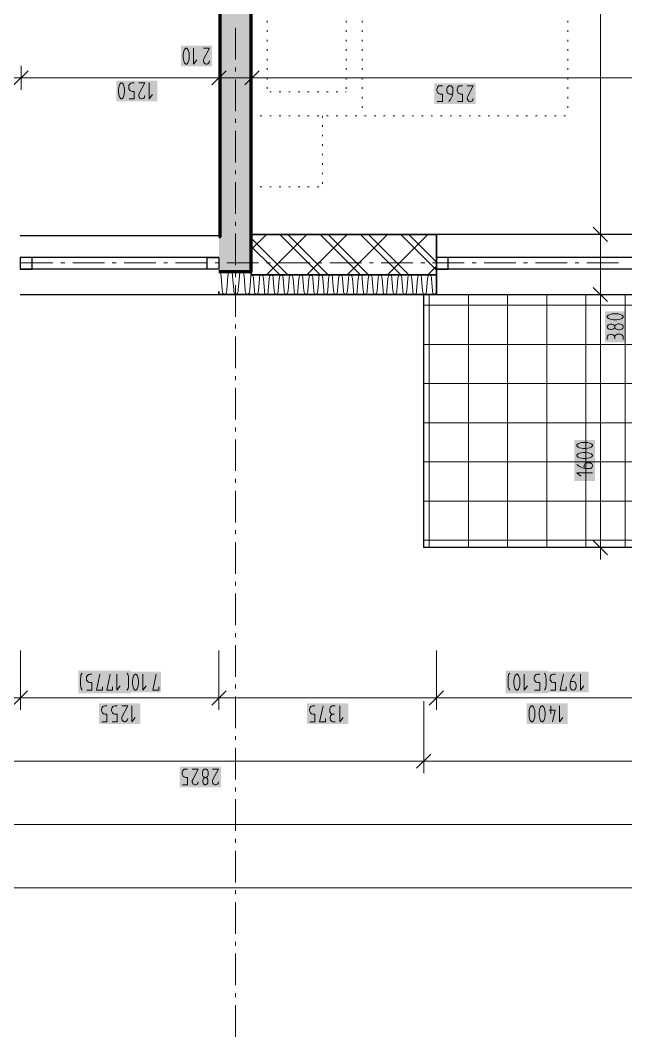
# Model space of a CAD drawing. Header units: millimetres. Extents: x 0 to 594, y 0 to 420.
# Drawn here: x 138.9 to 178.1, y 100.1 to 166 of the extents above; entities that cross this region are included whole.
import ezdxf

# ---------------------------------------------------------------- set-up
doc = ezdxf.new("R2010")
doc.units = ezdxf.units.MM
doc.header["$LTSCALE"] = 8
for name, color, linetype in [('PDF_Koty delkove', 7, 'Continuous'), ('PDF_Nabytek', 7, 'Continuous'), ('PDF_Obecne 0.25', 7, 'Continuous'), ('PDF_Okna', 7, 'Continuous'), ('PDF_Osy hlavni', 7, 'Continuous'), ('PDF_Srafy', 7, 'Continuous'), ('PDF_Steny obvodove nosne', 7, 'Continuous'), ('PDF_Steny sendvic', 7, 'Continuous'), ('PDF_Zatepleni', 7, 'Continuous')]:
    doc.layers.add(name, color=color, linetype=linetype)

msp = doc.modelspace()

# ---------------------------------------------------------------- linework, layer by layer
at = {"layer": 'PDF_Koty delkove', "lineweight": 18}
for points in [[(176.438, 131.817), (176.438, 137.818), (176.438, 148.214), (176.438, 152.109), (176.438, 153.331), (176.438, 201.257), (176.438, 202.743), (176.438, 207.868), (176.438, 221.142), (176.438, 233.134)], [(150.077, 164.169), (150.077, 163.144), (150.296, 163.417)], [(150.734, 164.169), (151.118, 164.169), (150.761, 163.485), (150.734, 163.417), (150.734, 163.314), (150.761, 163.247), (150.802, 163.195), (150.844, 163.161), (150.899, 163.144), (150.953, 163.144), (151.008, 163.161), (151.049, 163.195), (151.09, 163.247)], [(151.09, 163.247), (151.118, 163.348)], [(139.375, 162.712), (138.452, 161.789)], [(138.913, 163.019), (138.913, 162.251), (138.913, 161.482)], [(152.187, 162.712), (151.265, 161.789)], [(151.726, 163.019), (151.726, 162.251), (151.726, 161.482)], [(154.339, 162.712), (153.417, 161.789)], [(153.878, 163.019), (153.878, 162.251), (153.878, 161.482)], [(218.453, 162.251), (216.3, 162.251), (181.655, 162.251), (180.169, 162.251), (153.878, 162.251), (151.726, 162.251), (138.913, 162.251), (136.556, 162.251), (123.744, 162.251), (121.591, 162.251), (65.422, 162.251), (61.629, 162.251), (60.86, 162.251)], [(145.887, 161.677), (145.901, 161.745), (145.928, 161.813), (145.969, 161.864), (146.023, 161.899), (146.105, 161.917), (146.242, 161.917)], [(145.914, 160.892), (146.242, 160.892), (146.242, 161.369), (146.105, 161.369), (146.01, 161.404), (145.955, 161.455), (145.901, 161.54), (145.887, 161.608), (145.887, 161.677)], [(146.544, 161.917), (146.927, 161.917), (146.571, 161.233), (146.544, 161.164), (146.544, 161.062), (146.571, 160.994), (146.612, 160.943), (146.653, 160.908), (146.708, 160.892), (146.762, 160.892), (146.817, 160.908), (146.858, 160.943), (146.899, 160.994), (146.927, 161.096)], [(147.201, 161.917), (147.201, 160.892), (147.419, 161.164)], [(165.873, 160.713), (166.202, 160.713), (166.202, 161.191), (166.065, 161.191), (165.969, 161.226), (165.914, 161.277), (165.86, 161.362), (165.846, 161.43), (165.846, 161.498), (165.86, 161.567), (165.887, 161.635), (165.928, 161.686), (165.983, 161.721), (166.065, 161.738), (166.202, 161.738)], [(166.859, 161.191), (166.668, 161.191), (166.613, 161.208), (166.571, 161.242), (166.544, 161.277), (166.517, 161.327), (166.503, 161.396), (166.503, 161.532), (166.517, 161.601), (166.544, 161.652), (166.571, 161.686), (166.613, 161.721), (166.668, 161.738), (166.722, 161.738), (166.777, 161.721), (166.818, 161.686), (166.845, 161.652), (166.873, 161.601), (166.887, 161.532), (166.887, 161.293), (166.832, 161.054), (166.75, 160.883), (166.613, 160.713)], [(167.187, 160.713), (167.516, 160.713), (167.516, 161.191), (167.379, 161.191), (167.284, 161.226), (167.229, 161.277), (167.174, 161.362), (167.16, 161.43), (167.16, 161.498), (167.174, 161.567), (167.201, 161.635), (167.242, 161.686), (167.297, 161.721)], [(167.297, 161.721), (167.379, 161.738), (167.516, 161.738)], [(167.817, 161.738), (168.201, 161.738), (167.845, 161.054), (167.817, 160.986), (167.817, 160.883), (167.845, 160.816), (167.886, 160.764), (167.927, 160.73), (167.982, 160.713), (168.036, 160.713), (168.091, 160.73), (168.132, 160.764), (168.173, 160.816), (168.201, 160.917)], [(177.207, 152.109), (176.438, 152.109), (175.67, 152.109)], [(176.899, 151.647), (175.977, 152.57)], [(177.207, 148.214), (176.438, 148.214), (175.67, 148.214)], [(176.899, 147.752), (175.977, 148.675)], [(177.368, 146.064), (177.351, 146.037), (177.299, 145.996), (177.232, 145.969), (177.163, 145.955), (177.094, 145.955), (177.027, 145.969), (176.958, 145.996), (176.907, 146.051), (176.89, 146.092), (176.89, 146.146), (176.907, 146.187), (176.958, 146.242)], [(176.958, 146.242), (177.027, 146.269), (177.094, 146.283), (177.163, 146.283), (177.232, 146.269), (177.299, 146.242), (177.351, 146.201), (177.368, 146.174)], [(176.89, 145.298), (176.89, 145.462), (176.907, 145.517)], [(176.907, 145.517), (176.942, 145.571), (176.993, 145.599), (177.094, 145.626), (177.163, 145.626), (177.265, 145.599), (177.334, 145.544), (177.368, 145.462), (177.368, 145.353)], [(177.915, 145.298), (177.915, 145.489), (177.88, 145.557), (177.829, 145.612), (177.744, 145.639), (177.675, 145.653), (177.607, 145.653), (177.522, 145.639), (177.454, 145.612), (177.403, 145.557), (177.368, 145.462)], [(175.388, 136.962), (175.388, 137.154), (175.405, 137.209), (175.439, 137.25), (175.474, 137.277), (175.524, 137.304), (175.593, 137.318), (175.729, 137.318), (175.798, 137.304), (175.849, 137.277), (175.883, 137.25), (175.918, 137.209), (175.935, 137.154), (175.935, 137.099), (175.918, 137.044), (175.883, 137.003), (175.849, 136.976), (175.798, 136.948), (175.729, 136.934), (175.49, 136.934), (175.251, 136.989), (175.08, 137.072), (174.91, 137.209)], [(175.935, 136.661), (174.91, 136.661), (175.183, 136.442)], [(177.207, 131.817), (176.438, 131.817), (175.67, 131.817)], [(176.899, 131.355), (175.977, 132.278)], [(176.438, 131.817), (176.438, 131.048)], [(138.865, 122.081), (138.865, 125.156)], [(151.728, 125.156), (151.728, 123.81), (151.728, 123.753), (151.728, 122.081), (151.728, 122.85)], [(165.819, 122.081), (165.819, 123.678), (165.819, 123.733), (165.819, 125.156)], [(142.873, 122.594), (142.845, 122.628), (142.804, 122.696), (142.777, 122.798), (142.763, 122.935), (142.763, 123.277), (142.777, 123.448), (142.79, 123.55), (142.818, 123.619), (142.873, 123.687)], [(143.173, 122.594), (143.501, 122.594), (143.501, 123.072), (143.364, 123.072), (143.269, 123.106), (143.214, 123.158), (143.16, 123.243), (143.146, 123.31), (143.146, 123.379), (143.16, 123.448), (143.187, 123.515), (143.228, 123.567), (143.282, 123.602), (143.364, 123.619), (143.501, 123.619)], [(144.185, 122.798), (144.185, 122.594), (143.802, 122.594), (144.02, 123.619)], [(144.841, 122.798), (144.841, 122.594), (144.458, 122.594), (144.676, 123.619)], [(145.114, 123.619), (145.114, 122.594), (145.332, 122.867)], [(145.769, 123.687), (145.824, 123.619), (145.851, 123.55), (145.865, 123.448), (145.879, 123.277), (145.879, 122.935), (145.865, 122.798), (145.838, 122.696), (145.796, 122.628)], [(146.791, 123.619), (146.791, 122.594), (147.009, 122.867)], [(147.83, 122.798), (147.83, 122.594), (147.447, 122.594), (147.665, 123.619)], [(170.57, 122.594), (170.542, 122.628), (170.501, 122.696), (170.474, 122.798), (170.46, 122.935), (170.46, 123.277), (170.474, 123.448), (170.487, 123.55), (170.515, 123.619), (170.57, 123.687)], [(170.857, 122.901), (170.884, 122.782), (170.925, 122.679), (170.979, 122.61), (171.007, 122.594), (171.061, 122.594), (171.089, 122.61), (171.143, 122.679), (171.184, 122.782), (171.212, 122.901), (171.226, 123.003), (171.226, 123.208), (171.212, 123.31), (171.184, 123.43), (171.143, 123.533), (171.089, 123.602), (171.061, 123.619), (171.007, 123.619), (170.979, 123.602), (170.925, 123.533), (170.884, 123.43), (170.857, 123.31), (170.843, 123.208)], [(170.843, 123.208), (170.843, 123.003), (170.857, 122.901)], [(171.499, 123.619), (171.499, 122.594), (171.717, 122.867)], [(172.182, 122.594), (172.51, 122.594), (172.51, 123.072), (172.373, 123.072), (172.278, 123.106), (172.223, 123.158), (172.169, 123.243), (172.155, 123.31), (172.155, 123.379), (172.169, 123.448), (172.196, 123.515), (172.237, 123.567), (172.291, 123.602), (172.373, 123.619), (172.51, 123.619)], [(172.811, 123.687), (172.866, 123.619), (172.893, 123.55), (172.907, 123.448), (172.921, 123.277), (172.921, 122.935), (172.907, 122.798), (172.879, 122.696), (172.838, 122.628), (172.811, 122.594)], [(173.204, 122.594), (173.532, 122.594), (173.532, 123.072), (173.395, 123.072), (173.3, 123.106), (173.245, 123.158), (173.191, 123.243), (173.177, 123.31), (173.177, 123.379), (173.191, 123.448), (173.218, 123.515), (173.259, 123.567), (173.313, 123.602), (173.395, 123.619), (173.532, 123.619)], [(174.216, 122.798), (174.216, 122.594), (173.833, 122.594), (174.051, 123.619)], [(174.762, 123.619), (174.625, 123.448), (174.543, 123.277), (174.489, 123.038), (174.489, 122.798), (174.503, 122.73), (174.53, 122.679), (174.557, 122.645), (174.598, 122.61), (174.653, 122.594), (174.707, 122.594), (174.762, 122.61), (174.803, 122.645), (174.83, 122.679), (174.858, 122.73), (174.872, 122.798)], [(174.872, 122.798), (174.872, 122.935), (174.858, 123.003), (174.83, 123.072), (174.762, 123.123), (174.707, 123.14), (174.516, 123.14)], [(175.145, 123.619), (175.145, 122.594), (175.363, 122.867)], [(139.327, 122.543), (138.404, 121.62)], [(138.865, 122.85), (138.865, 122.081), (138.865, 121.313)], [(145.796, 122.628), (145.769, 122.594)], [(152.189, 122.543), (151.267, 121.62)], [(166.281, 122.543), (165.358, 121.62)], [(165.819, 122.85), (165.819, 122.081), (165.819, 121.313)], [(223.885, 122.081), (210.868, 122.081), (196.518, 122.081), (186.268, 122.081), (180.169, 122.081), (165.819, 122.081), (151.728, 122.081), (138.865, 122.081), (115.627, 122.081), (110.137, 122.081), (76.543, 122.081), (61.629, 122.081)], [(151.728, 122.081), (151.728, 121.313)], [(165, 117.988), (165, 121.867)], [(144.146, 120.544), (144.475, 120.544), (144.475, 121.022), (144.338, 121.022), (144.243, 121.056), (144.187, 121.108), (144.133, 121.193), (144.119, 121.26), (144.119, 121.329), (144.133, 121.398), (144.16, 121.465), (144.201, 121.517), (144.256, 121.552), (144.338, 121.569), (144.475, 121.569)], [(144.803, 120.544), (145.132, 120.544), (145.132, 121.022), (144.995, 121.022), (144.9, 121.056), (144.844, 121.108), (144.79, 121.193), (144.776, 121.26), (144.776, 121.329), (144.79, 121.398), (144.817, 121.465), (144.858, 121.517), (144.913, 121.552), (144.995, 121.569), (145.132, 121.569)], [(145.433, 121.569), (145.817, 121.569), (145.461, 120.885), (145.433, 120.817), (145.433, 120.714), (145.461, 120.646), (145.502, 120.595), (145.543, 120.56), (145.598, 120.544), (145.652, 120.544), (145.707, 120.56), (145.748, 120.595), (145.789, 120.646), (145.817, 120.748)], [(146.09, 121.569), (146.09, 120.544), (146.309, 120.817)], [(157.623, 120.544), (157.952, 120.544), (157.952, 121.022), (157.815, 121.022), (157.719, 121.056), (157.664, 121.108), (157.61, 121.193), (157.596, 121.26), (157.596, 121.329), (157.61, 121.398), (157.637, 121.465), (157.678, 121.517), (157.733, 121.552), (157.815, 121.569), (157.952, 121.569)], [(158.637, 120.748), (158.637, 120.544), (158.253, 120.544), (158.472, 121.569)], [(159.266, 121.569), (159.075, 121.569), (159.006, 121.534), (158.951, 121.483), (158.924, 121.398), (158.91, 121.329), (158.91, 121.26), (158.924, 121.175)], [(158.924, 121.175), (158.951, 121.108), (159.006, 121.056), (159.102, 121.022)], [(159.567, 121.569), (159.567, 120.544), (159.786, 120.817)], [(172.816, 121.38), (172.774, 121.483), (172.72, 121.552), (172.692, 121.569), (172.638, 121.569), (172.61, 121.552), (172.556, 121.483), (172.515, 121.38), (172.488, 121.26), (172.474, 121.158)], [(172.474, 121.158), (172.474, 120.953), (172.488, 120.851), (172.515, 120.732), (172.556, 120.629), (172.61, 120.56), (172.638, 120.544), (172.692, 120.544), (172.72, 120.56), (172.774, 120.629), (172.816, 120.732), (172.843, 120.851), (172.857, 120.953), (172.857, 121.158), (172.843, 121.26), (172.816, 121.38)], [(173.131, 121.295), (173.514, 121.295), (173.349, 120.544)], [(173.24, 121.569), (173.24, 121.056)], [(173.788, 121.569), (173.788, 120.544), (174.006, 120.817)], [(159.266, 120.544), (159.102, 120.544), (159.047, 120.56), (158.992, 120.595), (158.965, 120.646), (158.937, 120.748), (158.937, 120.817), (158.965, 120.919), (159.02, 120.988), (159.102, 121.022), (159.211, 121.022)], [(165, 118.757), (165, 117.988), (165, 117.219)], [(545.22, 117.988), (514.656, 117.988), (482.49, 117.988), (433.906, 117.988), (398.902, 117.988), (367.127, 117.988), (325.923, 117.988), (294.148, 117.988), (269.753, 117.988), (237.979, 117.988), (196.774, 117.988), (165, 117.988), (136.043, 117.988), (115.627, 117.988), (110.137, 117.988), (76.543, 117.988), (61.629, 117.988)], [(165.461, 118.449), (164.538, 117.527)], [(149.371, 116.45), (149.7, 116.45), (149.7, 116.928), (149.562, 116.928), (149.467, 116.963), (149.412, 117.014), (149.358, 117.099), (149.344, 117.167), (149.344, 117.235), (149.358, 117.304), (149.385, 117.372), (149.426, 117.423), (149.48, 117.458), (149.562, 117.475), (149.7, 117.475)], [(150.001, 117.475), (150.385, 117.475), (150.028, 116.792), (150.001, 116.723), (150.001, 116.62), (150.028, 116.553), (150.069, 116.502), (150.11, 116.467), (150.165, 116.45), (150.219, 116.45), (150.275, 116.467), (150.316, 116.502), (150.357, 116.553), (150.385, 116.654)], [(151.315, 117.475), (151.699, 117.475), (151.342, 116.792), (151.315, 116.723), (151.315, 116.62), (151.342, 116.553), (151.383, 116.502), (151.424, 116.467), (151.479, 116.45), (151.534, 116.45), (151.589, 116.467), (151.63, 116.502), (151.671, 116.553), (151.699, 116.654)], [(150.904, 116.928), (150.932, 116.911), (150.973, 116.859), (151, 116.792), (151.014, 116.723), (151.014, 116.654), (151, 116.587), (150.973, 116.518), (150.918, 116.467), (150.877, 116.45), (150.822, 116.45), (150.781, 116.467), (150.726, 116.518), (150.699, 116.587), (150.685, 116.654), (150.685, 116.723), (150.699, 116.792), (150.726, 116.859), (150.767, 116.911), (150.794, 116.928)], [(545.22, 113.882), (331.881, 113.882), (115.627, 113.882), (110.137, 113.882), (76.543, 113.882), (61.629, 113.882)], [(545.22, 109.782), (304.936, 109.782), (61.629, 109.782)]]:
    msp.add_lwpolyline(points, dxfattribs=at)
for points in [[(149.42, 163.758), (149.42, 163.553), (149.434, 163.452), (149.461, 163.332), (149.502, 163.229), (149.557, 163.161), (149.584, 163.144), (149.639, 163.144), (149.667, 163.161), (149.721, 163.229), (149.762, 163.332), (149.79, 163.452), (149.804, 163.553), (149.804, 163.758), (149.79, 163.861), (149.762, 163.981), (149.721, 164.083), (149.667, 164.152), (149.639, 164.169), (149.584, 164.169), (149.557, 164.152), (149.502, 164.083), (149.461, 163.981), (149.434, 163.861)], [(145.23, 161.506), (145.23, 161.301), (145.244, 161.199), (145.271, 161.079), (145.312, 160.977), (145.366, 160.908), (145.394, 160.892), (145.448, 160.892), (145.476, 160.908), (145.53, 160.977), (145.571, 161.079), (145.599, 161.199), (145.613, 161.301), (145.613, 161.506), (145.599, 161.608), (145.571, 161.728), (145.53, 161.83), (145.476, 161.899), (145.448, 161.917), (145.394, 161.917), (145.366, 161.899), (145.312, 161.83), (145.271, 161.728), (145.244, 161.608)], [(177.504, 146.967), (177.299, 146.967), (177.198, 146.953), (177.078, 146.926), (176.975, 146.885), (176.907, 146.831), (176.89, 146.803), (176.89, 146.749), (176.907, 146.721), (176.975, 146.667), (177.078, 146.626), (177.198, 146.598), (177.299, 146.584), (177.504, 146.584), (177.607, 146.598), (177.727, 146.626), (177.829, 146.667), (177.898, 146.721), (177.915, 146.749), (177.915, 146.803), (177.898, 146.831), (177.829, 146.885), (177.727, 146.926), (177.607, 146.953)], [(177.675, 146.31), (177.607, 146.31), (177.522, 146.296), (177.437, 146.256), (177.385, 146.201), (177.368, 146.174), (177.368, 146.064), (177.385, 146.037), (177.437, 145.982), (177.522, 145.941), (177.607, 145.927), (177.675, 145.927), (177.761, 145.941), (177.847, 145.982), (177.898, 146.037), (177.915, 146.092), (177.915, 146.146), (177.898, 146.201), (177.847, 146.256), (177.761, 146.296)], [(175.524, 138.632), (175.319, 138.632), (175.217, 138.618), (175.098, 138.591), (174.995, 138.55), (174.926, 138.496), (174.91, 138.468), (174.91, 138.414), (174.926, 138.386), (174.995, 138.331), (175.098, 138.29), (175.217, 138.262), (175.319, 138.248), (175.524, 138.248), (175.626, 138.262), (175.746, 138.29), (175.849, 138.331), (175.918, 138.386), (175.935, 138.414), (175.935, 138.468), (175.918, 138.496), (175.849, 138.55), (175.746, 138.591), (175.626, 138.618)], [(175.524, 137.975), (175.319, 137.975), (175.217, 137.961), (175.098, 137.934), (174.995, 137.893), (174.926, 137.839), (174.91, 137.811), (174.91, 137.756), (174.926, 137.729), (174.995, 137.674), (175.098, 137.633), (175.217, 137.605), (175.319, 137.591), (175.524, 137.591), (175.626, 137.605), (175.746, 137.633), (175.849, 137.674), (175.918, 137.729), (175.935, 137.756), (175.935, 137.811), (175.918, 137.839), (175.849, 137.893), (175.746, 137.934), (175.626, 137.961)], [(146.135, 123.208), (146.135, 123.003), (146.149, 122.901), (146.176, 122.782), (146.217, 122.679), (146.271, 122.61), (146.299, 122.594), (146.353, 122.594), (146.381, 122.61), (146.435, 122.679), (146.476, 122.782), (146.504, 122.901), (146.518, 123.003), (146.518, 123.208), (146.504, 123.31), (146.476, 123.43), (146.435, 123.533), (146.381, 123.602), (146.353, 123.619), (146.299, 123.619), (146.271, 123.602), (146.217, 123.533), (146.176, 123.43), (146.149, 123.31)], [(171.817, 121.158), (171.817, 120.953), (171.831, 120.851), (171.858, 120.732), (171.899, 120.629), (171.953, 120.56), (171.981, 120.544), (172.035, 120.544), (172.063, 120.56), (172.117, 120.629), (172.158, 120.732), (172.186, 120.851), (172.2, 120.953), (172.2, 121.158), (172.186, 121.26), (172.158, 121.38), (172.117, 121.483), (172.063, 121.552), (172.035, 121.569), (171.981, 121.569), (171.953, 121.552), (171.899, 121.483), (171.858, 121.38), (171.831, 121.26)], [(150.658, 117.235), (150.658, 117.167), (150.672, 117.082), (150.712, 116.997), (150.767, 116.945), (150.794, 116.928), (150.904, 116.928), (150.932, 116.945), (150.987, 116.997), (151.028, 117.082), (151.042, 117.167), (151.042, 117.235), (151.028, 117.321), (150.987, 117.407), (150.932, 117.458), (150.877, 117.475), (150.822, 117.475), (150.767, 117.458), (150.712, 117.407), (150.672, 117.321)]]:
    msp.add_lwpolyline(points, close=True, dxfattribs=at)
at = {"layer": 'PDF_Koty delkove', "color": 7, "lineweight": 18, "true_color": 0xffffff, "transparency": 33554559}
for points in [[(151.272, 164.323), (149.267, 164.323), (151.272, 162.99), (149.267, 162.99)], [(147.738, 162.07), (145.076, 162.07), (147.738, 160.738), (145.076, 160.738)], [(168.355, 161.892), (165.693, 161.892), (168.355, 160.559), (165.693, 160.559)], [(178.069, 145.116), (178.069, 147.121), (176.737, 145.116), (176.737, 147.121)], [(176.089, 136.124), (176.089, 138.785), (174.756, 136.124), (174.756, 138.785)], [(146.033, 123.841), (142.61, 123.841), (146.033, 122.372), (142.61, 122.372)], [(147.984, 123.773), (145.982, 123.773), (147.984, 122.44), (145.982, 122.44)], [(173.075, 123.841), (170.307, 123.841), (173.075, 122.372), (170.307, 122.372)], [(175.681, 123.773), (173.023, 123.773), (175.681, 122.44), (173.023, 122.44)], [(146.628, 121.723), (143.966, 121.723), (146.628, 120.39), (143.966, 120.39)], [(160.105, 121.723), (157.443, 121.723), (160.105, 120.39), (157.443, 120.39)], [(174.325, 121.723), (171.663, 121.723), (174.325, 120.39), (171.663, 120.39)], [(151.852, 117.629), (149.191, 117.629), (151.852, 116.297), (149.191, 116.297)]]:
    msp.add_solid(points, dxfattribs=at)
at = {"layer": 'PDF_Nabytek', "lineweight": 13}
for points in [[(153.827, 165.841), (153.827, 165.944)], [(154.852, 165.841), (154.852, 165.944)], [(159.977, 165.841), (159.977, 165.944)], [(161.002, 165.841), (161.002, 165.944)], [(174.327, 165.841), (174.327, 165.944)], [(153.827, 165.226), (153.827, 165.329)], [(154.852, 165.226), (154.852, 165.329)], [(159.977, 165.226), (159.977, 165.329)], [(161.002, 165.226), (161.002, 165.329)], [(174.327, 165.226), (174.327, 165.329)], [(153.827, 164.611), (153.827, 164.714)], [(154.852, 164.611), (154.852, 164.714)], [(159.977, 164.611), (159.977, 164.714)], [(161.002, 164.611), (161.002, 164.714)], [(174.327, 164.611), (174.327, 164.714)], [(153.827, 163.996), (153.827, 164.099)], [(154.852, 163.996), (154.852, 164.099)], [(159.977, 163.996), (159.977, 164.099)], [(161.002, 163.996), (161.002, 164.099)], [(174.327, 163.996), (174.327, 164.099)], [(153.827, 163.381), (153.827, 163.484)], [(154.852, 163.381), (154.852, 163.484)], [(159.977, 163.381), (159.977, 163.484)], [(161.002, 163.381), (161.002, 163.484)], [(174.327, 163.381), (174.327, 163.484)], [(153.827, 162.766), (153.827, 162.869)], [(154.852, 162.766), (154.852, 162.869)], [(159.977, 162.766), (159.977, 162.869)], [(161.002, 162.766), (161.002, 162.869)], [(174.327, 162.766), (174.327, 162.869)], [(153.827, 162.151), (153.827, 162.254)], [(154.852, 162.151), (154.852, 162.254)], [(159.977, 162.151), (159.977, 162.254)], [(161.002, 162.151), (161.002, 162.254)], [(174.327, 162.151), (174.327, 162.254)], [(153.827, 161.536), (153.827, 161.639)], [(154.852, 161.536), (154.852, 161.639)], [(154.852, 161.334), (154.852, 161.334)], [(154.852, 161.334), (154.852, 161.334)], [(155.119, 161.334), (155.017, 161.334)], [(155.734, 161.334), (155.632, 161.334)], [(156.349, 161.334), (156.247, 161.334)], [(156.964, 161.334), (156.862, 161.334)], [(157.579, 161.334), (157.477, 161.334)], [(158.194, 161.334), (158.092, 161.334)], [(158.809, 161.334), (158.707, 161.334)], [(159.424, 161.334), (159.322, 161.334)], [(159.977, 161.334), (159.937, 161.334)], [(159.977, 161.536), (159.977, 161.639)], [(159.977, 161.334), (159.977, 161.334)], [(159.977, 161.334), (159.977, 161.334)], [(161.002, 161.536), (161.002, 161.639)], [(174.327, 161.536), (174.327, 161.639)], [(153.827, 160.921), (153.827, 161.024)], [(161.002, 160.921), (161.002, 161.024)], [(174.327, 160.921), (174.327, 161.024)], [(153.827, 160.306), (153.827, 160.409)], [(161.002, 160.306), (161.002, 160.409)], [(174.327, 160.306), (174.327, 160.409)], [(153.889, 159.796), (153.827, 159.796)], [(153.827, 159.796), (153.827, 159.796)], [(153.827, 159.796), (153.827, 159.796)], [(153.827, 159.796), (153.827, 159.796)], [(153.827, 159.691), (153.827, 159.794)], [(154.504, 159.796), (154.402, 159.796)], [(155.119, 159.796), (155.017, 159.796)], [(155.734, 159.796), (155.632, 159.796)], [(156.349, 159.796), (156.247, 159.796)], [(156.964, 159.796), (156.862, 159.796)], [(157.579, 159.796), (157.477, 159.796)], [(158.194, 159.796), (158.092, 159.796)], [(158.439, 159.796), (158.439, 159.796)], [(158.439, 159.691), (158.439, 159.794)], [(158.809, 159.796), (158.707, 159.796)], [(159.424, 159.796), (159.322, 159.796)], [(160.039, 159.796), (159.937, 159.796)], [(160.654, 159.796), (160.552, 159.796)], [(161.002, 159.796), (161.002, 159.796)], [(161.269, 159.796), (161.167, 159.796)], [(161.884, 159.796), (161.782, 159.796)], [(162.499, 159.796), (162.397, 159.796)], [(163.114, 159.796), (163.012, 159.796)], [(163.729, 159.796), (163.627, 159.796)], [(164.344, 159.796), (164.242, 159.796)], [(164.959, 159.796), (164.857, 159.796)], [(165.574, 159.796), (165.472, 159.796)], [(166.189, 159.796), (166.087, 159.796)], [(166.804, 159.796), (166.702, 159.796)], [(167.419, 159.796), (167.316, 159.796)], [(168.034, 159.796), (167.932, 159.796)], [(168.649, 159.796), (168.547, 159.796)], [(169.264, 159.796), (169.162, 159.796)], [(169.879, 159.796), (169.777, 159.796)], [(170.494, 159.796), (170.392, 159.796)], [(171.109, 159.796), (171.007, 159.796)], [(171.724, 159.796), (171.621, 159.796)], [(172.339, 159.796), (172.236, 159.796)], [(172.954, 159.796), (172.851, 159.796)], [(173.569, 159.796), (173.466, 159.796)], [(174.184, 159.796), (174.081, 159.796)], [(174.327, 159.796), (174.327, 159.796)], [(174.327, 159.796), (174.327, 159.796)], [(153.827, 159.076), (153.827, 159.179)], [(158.439, 159.076), (158.439, 159.179)], [(153.827, 158.461), (153.827, 158.564)], [(158.439, 158.461), (158.439, 158.564)], [(153.827, 157.846), (153.827, 157.949)], [(158.439, 157.846), (158.439, 157.949)], [(153.827, 157.231), (153.827, 157.334)], [(153.827, 156.616), (153.827, 156.719)], [(158.439, 157.231), (158.439, 157.334)], [(158.439, 156.616), (158.439, 156.719)], [(153.827, 156.001), (153.827, 156.104)], [(158.439, 156.001), (158.439, 156.104)], [(153.827, 155.386), (153.827, 155.489)], [(158.439, 155.386), (158.439, 155.489)], [(153.889, 155.184), (153.827, 155.184)], [(153.827, 155.184), (153.827, 155.184)], [(153.827, 155.184), (153.827, 155.184)], [(154.504, 155.184), (154.402, 155.184)], [(155.119, 155.184), (155.017, 155.184)], [(155.734, 155.184), (155.632, 155.184)], [(156.349, 155.184), (156.247, 155.184)], [(156.964, 155.184), (156.862, 155.184)], [(157.579, 155.184), (157.477, 155.184)], [(158.194, 155.184), (158.092, 155.184)], [(158.439, 155.184), (158.439, 155.184)], [(158.439, 155.184), (158.439, 155.184)]]:
    msp.add_lwpolyline(points, dxfattribs=at)
at = {"layer": 'PDF_Obecne 0.25', "lineweight": 25}
msp.add_lwpolyline([(196.774, 148.216), (196.774, 131.817), (165, 131.816), (165, 148.216)], dxfattribs=at)
at = {"layer": 'PDF_Okna', "lineweight": 25}
for points in [[(165.819, 148.214), (180.169, 148.214), (180.169, 152.109), (165.819, 152.109)], [(151.726, 152.006), (138.862, 152.006)], [(151.726, 150.622), (138.862, 150.622)], [(180.169, 150.622), (165.819, 150.622)], [(151.726, 149.854), (138.862, 149.854)], [(180.169, 149.854), (165.819, 149.854)], [(138.862, 148.214), (151.726, 148.214)]]:
    msp.add_lwpolyline(points, dxfattribs=at)
for points in [[(138.862, 149.854), (139.631, 149.854), (139.631, 150.622), (138.862, 150.622)], [(151.726, 149.854), (150.957, 149.854), (150.957, 150.622), (151.726, 150.622)], [(165.819, 149.854), (166.588, 149.854), (166.588, 150.622), (165.819, 150.622)]]:
    msp.add_lwpolyline(points, close=True, dxfattribs=at)
at = {"layer": 'PDF_Osy hlavni', "lineweight": 18}
for points in [[(152.802, 163.432), (152.802, 165.482)], [(152.802, 162.664), (152.802, 162.92)], [(152.802, 160.101), (152.802, 162.151)], [(152.802, 159.332), (152.802, 159.589)], [(152.802, 156.77), (152.802, 158.82)], [(152.802, 156.001), (152.802, 156.257)], [(152.802, 153.439), (152.802, 155.489)], [(152.802, 152.67), (152.802, 152.926)], [(152.802, 150.108), (152.802, 152.158)], [(140.974, 150.264), (138.924, 150.264)], [(141.743, 150.264), (141.487, 150.264)], [(144.305, 150.264), (142.256, 150.264)], [(145.074, 150.264), (144.818, 150.264)], [(147.637, 150.264), (145.587, 150.264)], [(148.405, 150.264), (148.149, 150.264)], [(150.968, 150.264), (148.918, 150.264)], [(151.737, 150.264), (151.48, 150.264)], [(154.299, 150.264), (152.249, 150.264)], [(155.068, 150.264), (154.812, 150.264)], [(157.63, 150.264), (155.58, 150.264)], [(158.399, 150.264), (158.143, 150.264)], [(160.962, 150.264), (158.912, 150.264)], [(161.73, 150.264), (161.474, 150.264)], [(164.293, 150.264), (162.243, 150.264)], [(165.062, 150.264), (164.805, 150.264)], [(167.624, 150.264), (165.574, 150.264)], [(168.393, 150.264), (168.137, 150.264)], [(170.955, 150.264), (168.905, 150.264)], [(171.724, 150.264), (171.468, 150.264)], [(174.286, 150.264), (172.236, 150.264)], [(175.055, 150.264), (174.799, 150.264)], [(177.618, 150.264), (175.568, 150.264)], [(152.802, 149.339), (152.802, 149.595)], [(152.802, 146.776), (152.802, 148.826)], [(152.802, 146.008), (152.802, 146.264)], [(152.802, 143.445), (152.802, 145.495)], [(152.802, 142.676), (152.802, 142.933)], [(152.802, 140.114), (152.802, 142.164)], [(152.802, 139.345), (152.802, 139.601)], [(152.802, 136.783), (152.802, 138.833)], [(152.802, 136.014), (152.802, 136.27)], [(152.802, 133.451), (152.802, 135.501)], [(152.802, 132.683), (152.802, 132.939)], [(152.802, 130.12), (152.802, 132.17)], [(152.802, 129.351), (152.802, 129.608)], [(152.802, 126.789), (152.802, 128.839)], [(152.802, 126.02), (152.802, 126.277)], [(152.802, 123.458), (152.802, 125.508)], [(152.802, 122.689), (152.802, 122.945)], [(152.802, 120.127), (152.802, 122.177)], [(152.802, 119.358), (152.802, 119.614)], [(152.802, 116.795), (152.802, 118.845)], [(152.802, 116.027), (152.802, 116.283)], [(152.802, 113.464), (152.802, 115.514)], [(152.802, 112.695), (152.802, 112.952)], [(152.802, 110.133), (152.802, 112.183)], [(152.802, 109.364), (152.802, 109.62)], [(152.802, 106.802), (152.802, 108.852)], [(152.802, 106.033), (152.802, 106.289)], [(152.802, 103.47), (152.802, 105.52)], [(152.802, 102.702), (152.802, 102.958)], [(152.802, 100.139), (152.802, 102.189)]]:
    msp.add_lwpolyline(points, dxfattribs=at)
at = {"layer": 'PDF_Srafy', "lineweight": 9}
for points in [[(188.183, 148.216), (188.183, 147.522), (188.183, 142.449), (188.183, 137.375), (183.11, 137.375), (178.037, 137.375), (172.963, 137.375), (167.89, 137.375), (165, 137.375)], [(185.647, 148.216), (185.647, 144.985), (185.647, 139.912), (180.573, 139.912), (175.5, 139.912), (170.426, 139.912), (165.353, 139.912), (165, 139.912)], [(183.11, 148.216), (183.11, 147.522), (183.11, 142.449), (178.037, 142.449), (172.963, 142.449), (167.89, 142.449), (165, 142.449)], [(180.573, 148.216), (180.573, 144.985), (175.5, 144.985), (170.426, 144.985), (165.353, 144.985), (165, 144.985)], [(165.353, 148.216), (165.353, 144.985), (165.353, 139.912), (165.353, 134.838), (165.353, 131.817)], [(167.89, 148.216), (167.89, 147.522), (167.89, 142.449), (167.89, 137.375), (167.89, 132.302), (167.89, 131.817)], [(170.426, 148.216), (170.426, 144.985), (170.426, 139.912), (170.426, 134.838), (170.426, 131.817)], [(172.963, 148.216), (172.963, 147.522), (172.963, 142.449), (172.963, 137.375), (172.963, 132.302), (172.963, 131.817)], [(175.5, 148.216), (175.5, 144.985), (175.5, 139.912), (175.5, 134.838), (175.5, 131.817)], [(196.774, 147.522), (193.257, 147.522), (188.183, 147.522), (183.11, 147.522), (178.037, 147.522), (178.037, 148.216)], [(178.037, 147.522), (172.963, 147.522), (167.89, 147.522), (165, 147.522)], [(178.037, 147.522), (178.037, 142.449), (178.037, 137.375), (178.037, 132.302), (178.037, 131.817)], [(185.647, 134.838), (180.573, 134.838), (175.5, 134.838), (170.426, 134.838), (165.353, 134.838), (165, 134.838)], [(188.183, 132.302), (183.11, 132.302), (178.037, 132.302), (172.963, 132.302), (167.89, 132.302), (165, 132.302)]]:
    msp.add_lwpolyline(points, dxfattribs=at)
at = {"layer": 'PDF_Steny obvodove nosne', "lineweight": 70}
msp.add_lwpolyline([(151.726, 149.7), (151.777, 149.7), (153.827, 149.7), (153.827, 152.109), (153.827, 235.697), (153.827, 238.31), (153.11, 238.31), (151.777, 238.31), (151.777, 236.978), (151.777, 215.761), (151.777, 214.428), (151.777, 211.507), (151.777, 210.174), (151.777, 151.955), (151.726, 151.955)], dxfattribs=at)
at = {"layer": 'PDF_Steny obvodove nosne', "color": 9, "lineweight": 9, "true_color": 0xc0c0c0, "transparency": 33554559}
for points in [[(153.827, 149.7), (153.827, 238.31), (151.777, 149.7), (151.777, 238.31)], [(151.726, 151.955), (151.726, 149.7), (151.777, 151.955), (151.777, 149.7)]]:
    msp.add_solid(points, dxfattribs=at)
at = {"layer": 'PDF_Steny sendvic', "lineweight": 9}
for points in [[(153.827, 151.135), (154.801, 152.109)], [(154.801, 149.495), (155.364, 150.059), (157.414, 152.109)], [(157.717, 150.059), (155.667, 152.109)], [(158.803, 149.495), (158.24, 150.059), (157.978, 150.32), (156.19, 152.109)], [(157.414, 149.495), (157.978, 150.059), (160.028, 152.109)], [(160.331, 150.059), (158.281, 152.109)], [(161.417, 149.495), (160.853, 150.059), (160.592, 150.32), (158.803, 152.109)], [(160.028, 149.495), (160.592, 150.059), (162.642, 152.109)], [(162.944, 150.059), (160.894, 152.109)], [(164.031, 149.495), (163.467, 150.059), (163.206, 150.32), (161.417, 152.109)], [(162.642, 149.495), (163.206, 150.059), (165.256, 152.109)], [(165.558, 150.059), (163.508, 152.109)], [(165.819, 150.32), (164.031, 152.109)], [(156.19, 149.495), (155.626, 150.059), (155.364, 150.32), (153.827, 151.858)], [(155.103, 150.059), (153.827, 151.335)], [(154.032, 148.47), (153.969, 149.239), (153.959, 149.337), (153.931, 149.421), (153.889, 149.477), (153.853, 149.495)], [(154.467, 149.495), (154.431, 149.477), (154.389, 149.421), (154.361, 149.337), (154.352, 149.239), (154.288, 148.47)], [(154.673, 148.47), (154.609, 149.239), (154.599, 149.337), (154.571, 149.421), (154.53, 149.477), (154.494, 149.495)], [(155.108, 149.495), (155.072, 149.477), (155.03, 149.421), (155.002, 149.337), (154.992, 149.239), (154.929, 148.47)], [(155.364, 149.797), (155.103, 150.059)], [(155.313, 148.47), (155.25, 149.239), (155.24, 149.337), (155.212, 149.421), (155.17, 149.477), (155.134, 149.495)], [(155.667, 149.495), (155.364, 149.797)], [(155.748, 149.495), (155.712, 149.477), (155.671, 149.421), (155.643, 149.337), (155.633, 149.239), (155.569, 148.47)], [(155.89, 149.239), (155.881, 149.337), (155.853, 149.421), (155.811, 149.477), (155.775, 149.495)], [(156.389, 149.495), (156.353, 149.477), (156.311, 149.421), (156.283, 149.337), (156.273, 149.239), (156.21, 148.47)], [(156.531, 149.239), (156.521, 149.337), (156.493, 149.421), (156.452, 149.477), (156.416, 149.495)], [(157.029, 149.495), (156.994, 149.477), (156.952, 149.421), (156.924, 149.337), (156.914, 149.239), (156.851, 148.47)], [(157.172, 149.239), (157.162, 149.337), (157.134, 149.421), (157.092, 149.477), (157.056, 149.495)], [(157.67, 149.495), (157.634, 149.477), (157.592, 149.421), (157.565, 149.337), (157.555, 149.239), (157.491, 148.47)], [(157.812, 149.239), (157.802, 149.337), (157.775, 149.421), (157.733, 149.477), (157.697, 149.495)], [(157.978, 149.797), (157.717, 150.059)], [(158.281, 149.495), (157.978, 149.797)], [(158.275, 149.477), (158.233, 149.421), (158.205, 149.337), (158.195, 149.239), (158.132, 148.47)], [(158.311, 149.495), (158.275, 149.477)], [(158.453, 149.239), (158.443, 149.337), (158.415, 149.421), (158.373, 149.477), (158.338, 149.495)], [(158.951, 149.495), (158.915, 149.477), (158.874, 149.421), (158.846, 149.337), (158.836, 149.239)], [(159.094, 149.239), (159.084, 149.337), (159.056, 149.421), (159.014, 149.477), (158.978, 149.495)], [(159.592, 149.495), (159.556, 149.477), (159.514, 149.421), (159.486, 149.337), (159.477, 149.239)], [(159.734, 149.239), (159.724, 149.337), (159.696, 149.421), (159.655, 149.477), (159.619, 149.495)], [(160.233, 149.495), (160.197, 149.477), (160.155, 149.421), (160.127, 149.337), (160.117, 149.239)], [(160.375, 149.239), (160.365, 149.337), (160.337, 149.421), (160.295, 149.477), (160.259, 149.495)], [(160.592, 149.797), (160.331, 150.059)], [(160.894, 149.495), (160.592, 149.797)], [(160.873, 149.495), (160.837, 149.477), (160.796, 149.421), (160.768, 149.337), (160.758, 149.239)], [(161.015, 149.239), (161.006, 149.337), (160.978, 149.421), (160.936, 149.477), (160.9, 149.495)], [(161.514, 149.495), (161.478, 149.477), (161.436, 149.421), (161.408, 149.337), (161.398, 149.239)], [(161.656, 149.239), (161.646, 149.337), (161.618, 149.421), (161.577, 149.477), (161.541, 149.495)], [(162.154, 149.495), (162.119, 149.477), (162.077, 149.421), (162.049, 149.337), (162.039, 149.239)], [(162.297, 149.239), (162.287, 149.337), (162.259, 149.421), (162.217, 149.477), (162.181, 149.495)], [(162.795, 149.495), (162.759, 149.477), (162.717, 149.421), (162.689, 149.337), (162.68, 149.239)], [(162.937, 149.239), (162.927, 149.337), (162.9, 149.421), (162.858, 149.477), (162.822, 149.495)], [(163.206, 149.797), (162.944, 150.059)], [(163.508, 149.495), (163.206, 149.797)], [(163.436, 149.495), (163.4, 149.477), (163.358, 149.421), (163.33, 149.337), (163.32, 149.239)], [(163.54, 149.421), (163.498, 149.477), (163.463, 149.495)], [(164.076, 149.495), (164.04, 149.477), (163.999, 149.421), (163.971, 149.337), (163.961, 149.239)], [(164.218, 149.239), (164.209, 149.337), (164.181, 149.421), (164.139, 149.477), (164.103, 149.495)], [(164.717, 149.495), (164.681, 149.477), (164.639, 149.421), (164.611, 149.337), (164.602, 149.239)], [(164.859, 149.239), (164.849, 149.337), (164.821, 149.421), (164.78, 149.477), (164.744, 149.495)], [(165.357, 149.495), (165.322, 149.477), (165.28, 149.421), (165.252, 149.337), (165.242, 149.239)], [(165.256, 149.495), (165.819, 150.059)], [(165.5, 149.239), (165.49, 149.337), (165.462, 149.421), (165.42, 149.477), (165.384, 149.495)], [(165.819, 149.797), (165.558, 150.059)], [(154.352, 149.239), (154.352, 149.239)], [(154.992, 149.239), (154.992, 149.239)], [(155.633, 149.239), (155.633, 149.239)], [(155.954, 148.47), (155.89, 149.239)], [(156.273, 149.239), (156.273, 149.239)], [(156.594, 148.47), (156.531, 149.239)], [(156.914, 149.239), (156.914, 149.239)], [(157.235, 148.47), (157.172, 149.239)], [(157.555, 149.239), (157.555, 149.239)], [(157.876, 148.47), (157.812, 149.239)], [(158.195, 149.239), (158.195, 149.239)], [(158.516, 148.47), (158.453, 149.239)], [(158.836, 149.239), (158.773, 148.47)], [(158.836, 149.239), (158.836, 149.239)], [(159.157, 148.47), (159.094, 149.239)], [(159.477, 149.239), (159.413, 148.47)], [(159.477, 149.239), (159.477, 149.239)], [(159.798, 148.47), (159.734, 149.239)], [(160.117, 149.239), (160.054, 148.47)], [(160.117, 149.239), (160.117, 149.239)], [(160.438, 148.47), (160.375, 149.239)], [(160.758, 149.239), (160.694, 148.47)], [(160.758, 149.239), (160.758, 149.239)], [(161.079, 148.47), (161.015, 149.239)], [(161.398, 149.239), (161.335, 148.47)], [(161.398, 149.239), (161.398, 149.239)], [(161.719, 148.47), (161.656, 149.239)], [(162.039, 149.239), (161.976, 148.47)], [(162.039, 149.239), (162.039, 149.239)], [(162.36, 148.47), (162.297, 149.239)], [(162.68, 149.239), (162.616, 148.47)], [(162.68, 149.239), (162.68, 149.239)], [(163.001, 148.47), (162.937, 149.239)], [(163.32, 149.239), (163.257, 148.47)], [(163.32, 149.239), (163.32, 149.239)], [(163.578, 149.239), (163.568, 149.337), (163.54, 149.421)], [(163.641, 148.47), (163.578, 149.239)], [(163.961, 149.239), (163.898, 148.47)], [(163.961, 149.239), (163.961, 149.239)], [(164.282, 148.47), (164.218, 149.239)], [(164.602, 149.239), (164.538, 148.47)], [(164.602, 149.239), (164.602, 149.239)], [(164.922, 148.47), (164.859, 149.239)], [(165.242, 149.239), (165.179, 148.47)], [(165.242, 149.239), (165.242, 149.239)], [(165.242, 149.239), (165.242, 149.239)], [(165.563, 148.47), (165.5, 149.239)], [(154.032, 148.47), (154.042, 148.372), (154.07, 148.289), (154.111, 148.233), (154.16, 148.214)], [(154.16, 148.214), (154.209, 148.233), (154.251, 148.289), (154.278, 148.372), (154.288, 148.47)], [(154.673, 148.47), (154.682, 148.372), (154.71, 148.289), (154.752, 148.233), (154.801, 148.214)], [(154.801, 148.214), (154.85, 148.233), (154.891, 148.289), (154.919, 148.372), (154.929, 148.47)], [(155.313, 148.47), (155.323, 148.372), (155.351, 148.289), (155.392, 148.233), (155.441, 148.214)], [(155.441, 148.214), (155.49, 148.233), (155.532, 148.289), (155.56, 148.372), (155.569, 148.47)], [(155.954, 148.47), (155.964, 148.372), (155.991, 148.289), (156.033, 148.233), (156.082, 148.214)], [(156.082, 148.214), (156.131, 148.233), (156.173, 148.289), (156.2, 148.372), (156.21, 148.47)], [(156.594, 148.47), (156.604, 148.372), (156.632, 148.289), (156.674, 148.233), (156.723, 148.214)], [(156.723, 148.214), (156.772, 148.233), (156.813, 148.289), (156.841, 148.372), (156.851, 148.47)], [(157.235, 148.47), (157.245, 148.372), (157.273, 148.289), (157.314, 148.233), (157.363, 148.214)], [(157.363, 148.214), (157.412, 148.233), (157.454, 148.289), (157.482, 148.372), (157.491, 148.47)], [(157.876, 148.47), (157.885, 148.372), (157.913, 148.289), (157.955, 148.233), (158.004, 148.214)], [(158.004, 148.214), (158.053, 148.233), (158.094, 148.289), (158.122, 148.372), (158.132, 148.47)], [(158.516, 148.47), (158.526, 148.372), (158.554, 148.289), (158.595, 148.233), (158.644, 148.214)], [(158.644, 148.214), (158.693, 148.233), (158.735, 148.289), (158.763, 148.372), (158.773, 148.47)], [(158.644, 148.214), (158.644, 148.214)], [(159.157, 148.47), (159.167, 148.372), (159.194, 148.289), (159.236, 148.233), (159.285, 148.214)], [(159.285, 148.214), (159.334, 148.233), (159.376, 148.289), (159.403, 148.372), (159.413, 148.47)], [(159.798, 148.47), (159.807, 148.372), (159.835, 148.289), (159.877, 148.233), (159.926, 148.214)], [(159.926, 148.214), (159.975, 148.233), (160.016, 148.289), (160.044, 148.372), (160.054, 148.47)], [(160.438, 148.47), (160.448, 148.372), (160.476, 148.289), (160.517, 148.233), (160.566, 148.214)], [(160.566, 148.214), (160.615, 148.233), (160.657, 148.289), (160.685, 148.372), (160.694, 148.47)], [(161.079, 148.47), (161.089, 148.372), (161.116, 148.289), (161.158, 148.233), (161.207, 148.214)], [(161.207, 148.214), (161.256, 148.233), (161.297, 148.289), (161.325, 148.372)], [(161.325, 148.372), (161.335, 148.47)], [(161.719, 148.47), (161.729, 148.372), (161.757, 148.289), (161.798, 148.233), (161.848, 148.214)], [(161.848, 148.214), (161.897, 148.233), (161.938, 148.289), (161.966, 148.372), (161.976, 148.47)], [(162.36, 148.47), (162.37, 148.372), (162.398, 148.289), (162.439, 148.233), (162.488, 148.214)], [(162.488, 148.214), (162.537, 148.233), (162.579, 148.289), (162.607, 148.372), (162.616, 148.47)], [(163.001, 148.47), (163.01, 148.372), (163.038, 148.289), (163.08, 148.233), (163.129, 148.214)], [(163.129, 148.214), (163.178, 148.233), (163.219, 148.289), (163.247, 148.372), (163.257, 148.47)], [(163.641, 148.47), (163.651, 148.372), (163.679, 148.289), (163.72, 148.233), (163.769, 148.214)], [(163.769, 148.214), (163.818, 148.233), (163.86, 148.289), (163.888, 148.372), (163.898, 148.47)], [(164.282, 148.47), (164.292, 148.372), (164.319, 148.289), (164.361, 148.233), (164.41, 148.214)], [(164.41, 148.214), (164.459, 148.233), (164.501, 148.289), (164.528, 148.372), (164.538, 148.47)], [(164.922, 148.47), (164.932, 148.372), (164.96, 148.289), (165.002, 148.233), (165.051, 148.214)], [(165.051, 148.214), (165.1, 148.233), (165.141, 148.289), (165.169, 148.372), (165.179, 148.47)], [(165.563, 148.47), (165.573, 148.372), (165.601, 148.289), (165.642, 148.233), (165.691, 148.214)], [(165.691, 148.214), (165.74, 148.233), (165.782, 148.289), (165.81, 148.372), (165.819, 148.47)]]:
    msp.add_lwpolyline(points, dxfattribs=at)
at = {"layer": 'PDF_Steny sendvic', "lineweight": 35}
msp.add_lwpolyline([(165.819, 149.495), (153.827, 149.495), (153.827, 149.7), (153.827, 152.109), (153.878, 152.109), (165.819, 152.109), (165.819, 150.622), (165.819, 149.854)], close=True, dxfattribs=at)
for points in [[(165.819, 149.495), (153.827, 149.495)], [(153.827, 148.214), (165.819, 148.214), (165.819, 149.495)]]:
    msp.add_lwpolyline(points, dxfattribs=at)
at = {"layer": 'PDF_Steny sendvic', "lineweight": 9, "transparency": 33554559}
for points in [[(155.364, 150.036), (155.341, 150.059), (155.388, 150.059), (155.364, 150.082)], [(157.978, 150.036), (157.955, 150.059), (158.001, 150.059), (157.978, 150.082)], [(160.592, 150.036), (160.569, 150.059), (160.615, 150.059), (160.592, 150.082)], [(163.206, 150.036), (163.183, 150.059), (163.229, 150.059), (163.206, 150.082)], [(165.819, 150.036), (165.796, 150.059), (165.819, 150.082)], [(154.288, 148.447), (154.265, 148.47), (154.311, 148.47), (154.288, 148.493)], [(154.929, 148.447), (154.906, 148.47), (154.952, 148.47), (154.929, 148.493)], [(155.569, 148.447), (155.546, 148.47), (155.593, 148.47), (155.569, 148.493)], [(156.21, 148.447), (156.187, 148.47), (156.233, 148.47), (156.21, 148.493)], [(156.851, 148.447), (156.828, 148.47), (156.874, 148.47), (156.851, 148.493)], [(157.491, 148.447), (157.468, 148.47), (157.514, 148.47), (157.491, 148.493)], [(158.132, 148.447), (158.109, 148.47), (158.155, 148.47), (158.132, 148.493)], [(158.773, 148.447), (158.749, 148.47), (158.796, 148.47), (158.773, 148.493)], [(159.413, 148.447), (159.39, 148.47), (159.436, 148.47), (159.413, 148.493)], [(160.054, 148.447), (160.031, 148.47), (160.077, 148.47), (160.054, 148.493)], [(160.694, 148.447), (160.671, 148.47), (160.717, 148.47), (160.694, 148.493)], [(161.335, 148.447), (161.312, 148.47), (161.358, 148.47), (161.335, 148.493)], [(161.976, 148.447), (161.953, 148.47), (161.999, 148.47), (161.976, 148.493)], [(162.616, 148.447), (162.593, 148.47), (162.639, 148.47), (162.616, 148.493)], [(163.257, 148.447), (163.234, 148.47), (163.28, 148.47), (163.257, 148.493)], [(163.898, 148.447), (163.874, 148.47), (163.921, 148.47), (163.898, 148.493)], [(164.538, 148.447), (164.515, 148.47), (164.561, 148.47), (164.538, 148.493)], [(165.179, 148.447), (165.156, 148.47), (165.202, 148.47), (165.179, 148.493)], [(165.819, 148.447), (165.796, 148.47), (165.819, 148.493)]]:
    msp.add_solid(points, dxfattribs=at)
at = {"layer": 'PDF_Zatepleni', "lineweight": 35}
for points in [[(153.827, 149.495), (153.827, 149.7), (151.777, 149.7), (151.726, 149.7)], [(153.827, 148.214), (151.726, 148.214), (151.726, 148.419)]]:
    msp.add_lwpolyline(points, dxfattribs=at)
at = {"layer": 'PDF_Zatepleni', "lineweight": 9}
for points in [[(151.867, 149.403), (151.856, 149.517), (151.824, 149.614), (151.775, 149.679), (151.734, 149.7)], [(152.323, 149.517), (152.312, 149.403)], [(152.446, 149.7), (152.404, 149.679), (152.356, 149.614), (152.323, 149.517)], [(152.611, 149.403), (152.599, 149.517), (152.567, 149.614), (152.518, 149.679), (152.477, 149.7)], [(153.189, 149.7), (153.147, 149.679), (153.099, 149.614), (153.066, 149.517), (153.055, 149.403)], [(153.354, 149.403), (153.342, 149.517), (153.31, 149.614), (153.261, 149.679), (153.22, 149.7)], [(153.827, 149.57), (153.809, 149.517), (153.798, 149.403)], [(151.941, 148.511), (151.867, 149.403)], [(152.312, 149.403), (152.238, 148.511)], [(152.312, 149.403), (152.312, 149.403)], [(152.684, 148.511), (152.611, 149.403)], [(153.055, 149.403), (152.981, 148.511)], [(153.055, 149.403), (153.055, 149.403)], [(153.427, 148.511), (153.354, 149.403)], [(153.798, 149.403), (153.724, 148.511)], [(153.798, 149.403), (153.798, 149.403)], [(151.941, 148.511), (151.952, 148.397), (151.985, 148.301), (152.033, 148.236), (152.09, 148.214)], [(152.09, 148.214), (152.147, 148.236), (152.195, 148.301), (152.227, 148.397), (152.238, 148.511)], [(152.684, 148.511), (152.695, 148.397), (152.728, 148.301), (152.776, 148.236), (152.833, 148.214)], [(152.833, 148.214), (152.89, 148.236), (152.938, 148.301), (152.97, 148.397), (152.981, 148.511)], [(153.427, 148.511), (153.439, 148.397), (153.471, 148.301), (153.519, 148.236), (153.576, 148.214)], [(153.576, 148.214), (153.633, 148.236), (153.681, 148.301), (153.713, 148.397), (153.724, 148.511)]]:
    msp.add_lwpolyline(points, dxfattribs=at)
at = {"layer": 'PDF_Zatepleni', "lineweight": 9, "transparency": 33554559}
for points in [[(152.238, 148.488), (152.215, 148.511), (152.261, 148.511), (152.238, 148.534)], [(152.981, 148.488), (152.958, 148.511), (153.004, 148.511), (152.981, 148.534)], [(153.724, 148.488), (153.701, 148.511), (153.748, 148.511), (153.724, 148.534)]]:
    msp.add_solid(points, dxfattribs=at)

doc.saveas('drawing.dxf')
